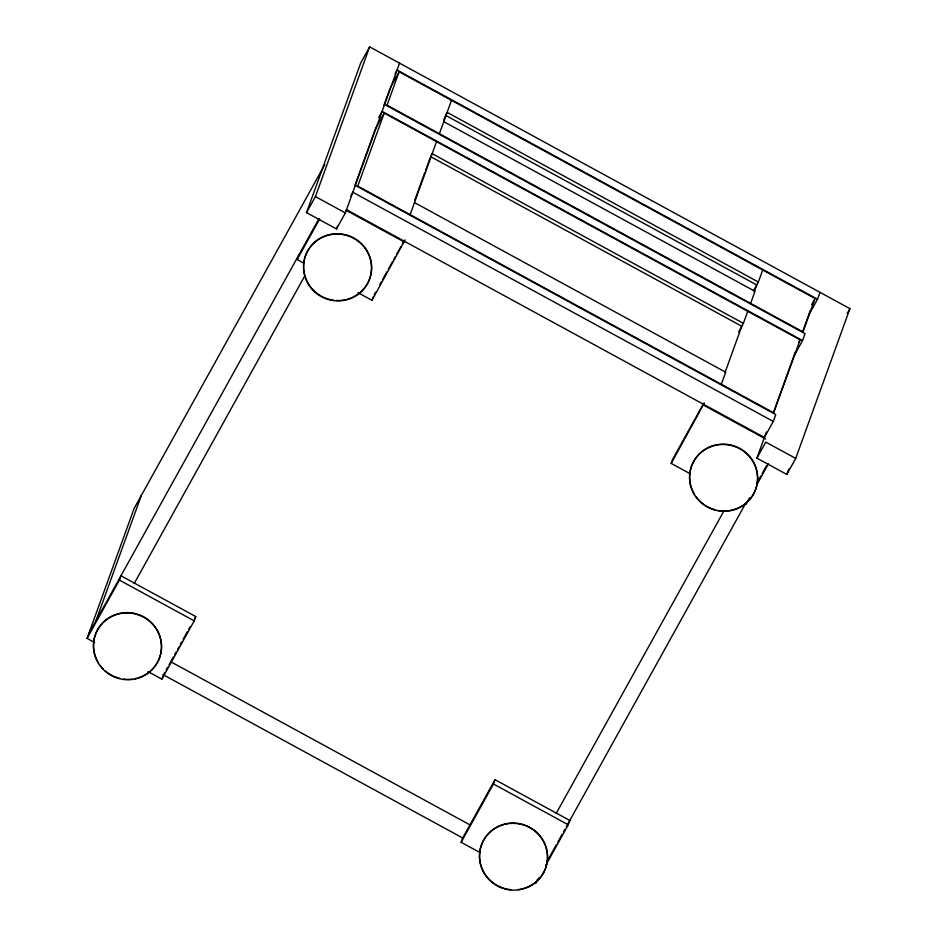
<?xml version="1.0" encoding="UTF-8"?>
<svg xmlns="http://www.w3.org/2000/svg" width="937" height="937" viewBox="0 0 937 937"><rect width="100%" height="100%" fill="white"/><g stroke="black" fill="none" stroke-linecap="round" stroke-linejoin="round"><path stroke-width="1.41" d="M94.684 642.524L87.082 638.378L134.061 508.592L324.764 164.678M95.902 620.962L141.335 495.474M87.082 638.378L119.397 580.085L120.955 575.786L195.763 616.569L194.205 620.868L161.89 679.161L147.941 671.56M399.572 63.166L345.355 212.922L336.465 228.944L306.54 212.629L360.757 62.884L369.647 46.85L849.918 308.66L795.712 458.416L786.822 474.438L756.897 458.134L766.349 432.027M306.54 212.629L315.429 196.606L369.647 46.85M303.506 262.969L297.158 259.514L298.716 255.215M161.89 679.161L163.05 675.928M336.465 228.944L337.461 226.192M354.736 185.889L375.292 129.13L384.182 113.096L800.116 339.838L773.704 412.819L357.758 186.088L384.182 113.096M383.959 105.178L389.757 89.156M399.127 71.786L387.04 105.178L802.986 331.921L815.073 298.528L399.127 71.786L390.249 87.82M358.028 292.695L371.977 300.297L373.137 297.064M414.833 200.061L424.672 172.9M425.656 170.183L430.071 157.966M443.599 120.604L445.04 116.621M410.125 214.632L436.548 141.639M439.406 133.722L451.493 100.329M371.977 300.297L405.077 239.86M480.142 852.647L461.133 842.281L462.691 837.971L495.005 779.689L569.813 820.472L568.255 824.771L545.779 865.319M461.133 842.281L493.448 783.988L495.005 779.689M690.229 473.782L671.208 463.417L672.766 459.118L703.687 403.367M671.208 463.417L704.308 402.98M537.1 879.831L535.941 883.064L538.752 877.992M543.378 873.073A34.095 33.31 19.9 0 0 512.48 823.365A34.095 33.31 19.9 0 0 484.488 873.834A34.095 33.31 19.9 0 0 543.378 873.073L543.495 872.734M725.062 372.422L741.776 326.252L430.563 156.608M754.332 291.583L756.733 284.942L445.52 115.298M721.338 384.275L725.695 372.223L414.482 202.579M738.602 331.967L743.392 323.335L747.749 311.295M750.619 303.377L754.976 291.325L443.775 121.681M753.559 290.657L758.349 282.025L762.706 269.985M773.318 412.795L795.326 351.984M802.658 331.733L810.282 310.674M346.514 209.689L764.381 437.474L773.271 421.451L775.754 414.564L355.322 185.374M793.662 356.575L802.552 340.541L805.047 333.654L384.615 104.475M808.619 315.265L817.509 299.231L820.004 292.344M746.801 502.045L746.016 504.2L749.53 497.863M753.453 494.209A34.095 33.31 19.9 0 0 722.568 444.501A34.095 33.31 19.9 0 0 694.575 494.982A34.095 33.31 19.9 0 0 753.453 494.209L753.582 493.869M786.822 474.438L788.813 468.945M395.027 73.742L396.386 71.282M88.64 634.08L319.095 218.462M297.158 259.514L319.646 218.965M378.7 117.523L382.12 111.362L802.552 340.541M134.167 583.599L304.841 275.794M350.778 195.962L352.839 192.261L773.271 421.451M445.766 114.853L447.136 112.381L758.349 282.025M430.809 156.163L432.18 153.691L743.392 323.335M163.448 674.851L164.853 672.321M166.259 669.791L167.664 667.249M169.07 664.72L173.286 657.118M174.692 654.576L176.097 652.047M177.503 649.517L178.897 646.975M180.302 644.445L181.708 641.915M183.113 639.374L187.33 631.772M188.735 629.242L190.141 626.701M194.357 619.099L195.763 616.569M374.226 294.722L375.632 292.192M379.848 284.59L381.254 282.06M382.659 279.519L386.876 271.917M388.281 269.387L392.498 261.786M393.903 259.244L395.309 256.715M396.714 254.185L400.931 246.572M402.336 244.042L403.742 241.512M811.653 304.689L815.073 298.528M798.757 342.298L800.116 339.838M556.086 813.597L723.938 510.899M756.897 458.134L765.787 442.1L795.712 458.416M847.189 313.59L849.918 308.66M546.634 862.286L551.846 852.869M552.244 852.143L556.461 844.542M557.866 842.012L560.349 837.537M560.677 836.94L562.083 834.41M563.488 831.869L564.894 829.339M566.299 826.809L745.196 504.188M756.534 483.761L760.774 476.09M762.191 473.536L766.443 465.876M756.557 485.19L768.504 463.651M397.077 70.052L817.509 299.231M345.964 210.216L404.292 242.015M703.535 405.135L765.658 438.996M315.429 196.606L345.355 212.922M119.397 580.085L194.205 620.868M493.448 783.988L568.255 824.771M170.932 661.862L470.386 825.099M163.015 674.617L463.112 838.205M480.986 865.495A34.095 33.31 19.9 0 1 503.837 824.279A34.095 33.31 19.9 0 1 546.154 847.353A34.095 33.31 19.9 0 1 523.303 888.569M522.085 888.885A34.095 33.31 19.9 0 1 518.337 889.553M510.724 889.658A34.095 33.31 19.9 0 1 481.372 866.678M98.596 663.08A34.095 33.31 19.9 0 1 111.936 616.101A34.095 33.31 19.9 0 1 158.845 633.389A34.095 33.31 19.9 0 1 138.489 677.779M137.282 678.142A34.095 33.31 19.9 0 1 134.834 678.728M132.316 679.138A34.095 33.31 19.9 0 1 123.438 679.079M119.69 678.365A34.095 33.31 19.9 0 1 105.131 670.775M103.293 669.041A34.095 33.31 19.9 0 1 100.001 665.165M321.473 296.279A34.095 33.31 19.9 0 1 312.911 243.831A34.095 33.31 19.9 0 1 366.59 250.05A34.095 33.31 19.9 0 1 347.369 299.278M346.151 299.594A34.095 33.31 19.9 0 1 336.067 300.472M333.525 300.227A34.095 33.31 19.9 0 1 322.597 296.865M694.692 494.642A34.095 33.31 19.9 0 1 711.124 446.328A34.095 33.31 19.9 0 1 756.967 471.323A34.095 33.31 19.9 0 1 724.617 510.958M723.352 510.946A34.095 33.31 19.9 0 1 718.281 510.454M715.786 509.939A34.095 33.31 19.9 0 1 707.494 506.706M706.393 506.074A34.095 33.31 19.9 0 1 696.109 496.739M98.467 663.408A34.095 33.31 19.9 0 0 157.357 662.646A34.095 33.31 19.9 0 0 126.46 612.939A34.095 33.31 19.9 0 0 98.467 663.408M308.554 284.555A34.095 33.31 19.9 0 0 367.433 283.782A34.095 33.31 19.9 0 0 336.547 234.074A34.095 33.31 19.9 0 0 308.554 284.555"/></g></svg>
